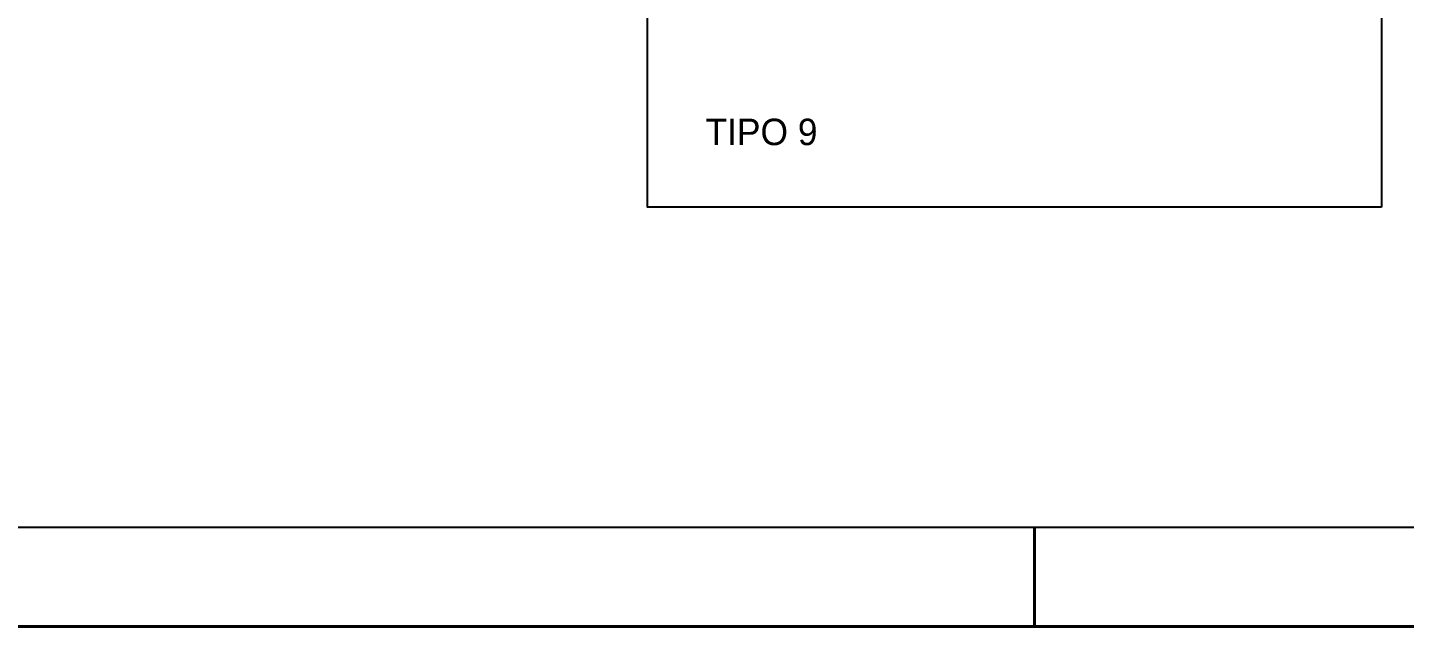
# Model space of a CAD drawing. Extents: x 18655 to 161354, y 153625 to 209880.
# Drawn here: x 20532 to 21651, y 205100 to 205587 of the extents above; entities that cross this region are included whole.
import ezdxf

# ---------------------------------------------------------------- set-up
doc = ezdxf.new("R2010")
doc.units = 0
doc.layers.get('0').update_dxf_attribs({"linetype": 'CONTINUOUS'})
doc.layers.add('8', color=111, linetype='CONTINUOUS')
doc.layers.add('FOLHA', color=255, linetype='CONTINUOUS', lineweight=40)
doc.styles.add('ROMAS860', font='ROMAS860.SHX', dxfattribs={"height": 8.5})

msp = doc.modelspace()

# ---------------------------------------------------------------- linework, layer by layer
at = {"color": 30}
msp.add_line((24239.28, 205180.82), (18855.69, 205180.82), dxfattribs=at)
at = {"layer": '8', "color": 5, "linetype": 'Continuous'}
msp.add_lwpolyline([(21632.25, 205441.09), (21035.44, 205441.09), (21035.44, 206405.88), (21632.25, 206405.88)], close=True, dxfattribs=at)
at = {"layer": 'FOLHA'}
for p, q in [((21350.33, 205180.82), (21350.33, 205100.34)), ((24319.75, 205100.34), (18654.51, 205100.34))]:
    msp.add_line(p, q, dxfattribs=at)

# ---------------------------------------------------------------- texts
at = {"linetype": 'Continuous', "style": 'ROMAS860'}
msp.add_text('TIPO 9', height=21.505, dxfattribs=at).set_placement((21082.72, 205491.61))

doc.saveas('drawing.dxf')
